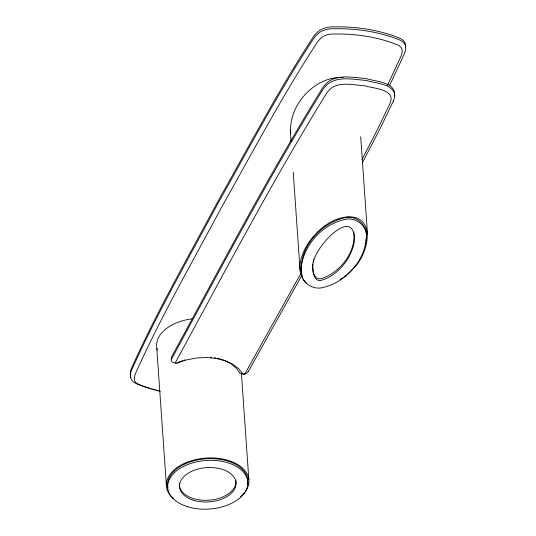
<?xml version="1.0" encoding="UTF-8"?>
<svg xmlns="http://www.w3.org/2000/svg" width="536" height="536" viewBox="0 0 536 536"><rect width="100%" height="100%" fill="white"/><g stroke="black" fill="none" stroke-linecap="round" stroke-linejoin="round"><path stroke-width="0.8" d="M312.95 264C312.019 269.038 313.627 280.04 320.823 278.834C339.516 272.858 355.16 253.488 354.195 233.468M365.833 240.878C369.954 227.244 357.03 213.643 343.402 218.052C320.012 224.108 298.894 247.739 301.466 272.724M313.265 261.91L313.406 261.2M365.472 242.895L365.284 243.719M313.841 259.377L313.942 259.009M393.33 101.096L379.682 129.457L362.477 162.582M387.488 85.378L401.082 55.999A31.517 19.095 -4 0 0 402.141 50.176A12.14 7.357 -4 0 0 397.27 44.783C376.56 36.482 354.001 33.433 331.784 34.07A12.14 7.357 -4 0 0 322.29 37.111A31.517 19.095 -4 0 0 317.305 42.29C282.452 95.462 252.831 151.842 221.629 207.177C192.27 262.305 160.974 316.575 135.467 373.639A31.517 19.095 -4 0 0 134.415 379.461A12.14 7.357 -4 0 0 139.28 384.855L149.423 388.486L160.21 391.394M389.625 85.438L404.519 53.426A35.289 21.386 -4 0 0 405.698 46.913A15.913 9.641 -4 0 0 399.313 39.845C377.92 31.262 354.598 28.113 331.643 28.777A15.913 9.641 -4 0 0 319.195 32.756A35.289 21.386 -4 0 0 313.614 38.552C278.733 91.777 249.079 148.211 217.851 203.593C188.464 258.774 157.142 313.091 131.608 370.209A35.289 21.386 -4 0 0 130.436 376.728A15.913 9.641 -4 0 0 136.814 383.796L142.931 386.101M362.048 159.433L376.962 130.583L389.866 103.723A45.265 27.43 -4 0 0 391.186 98.436C390.275 88.621 372.085 88.34 364.983 85.767C353.934 85.217 340.333 81.291 330.732 88.547A45.265 27.43 -4 0 0 326.511 93.358C272.402 180.947 224.51 272.241 175.352 362.651L175.507 363.274L176.411 363.408L186.575 359.864L197.281 357.894L206.762 357.519L215.921 358.403L224.376 360.487L231.82 363.716L238.487 368.48L243.21 374.316L244.637 374.316L300.535 274.057M171.533 359.127C220.745 268.63 268.69 177.242 322.853 89.559A49.56 30.036 -4 0 1 327.476 84.293C338.256 75.71 353.653 79.556 366.255 80.42C374.698 83.382 393.9 83.522 394.764 95.308A49.56 30.036 -4 0 1 393.323 101.09M301.607 275.826L248.235 371.669M352.052 269.608C368.031 256.63 378.262 214.782 346.645 216.913C331.75 218.608 319.054 228.751 310.284 240.396C301.982 251.726 294.586 269.856 305.225 282.016M351.71 269.976L348.849 272.797M348.48 273.132L347.743 273.802M346.993 274.452L347.368 274.13M346.243 275.095L345.097 276.027M344.333 276.63L344.715 276.328M343.167 277.507L342.383 278.07M341.6 278.626L341.995 278.351M340.809 279.162L341.204 278.894M340.012 279.678L340.407 279.424M178.89 362.075L178.401 362.296A4.59 2.781 -4 0 1 178.113 362.396M179.386 361.867L180.136 361.552M180.893 361.257L181.657 360.963M182.428 360.681L182.95 360.5M183.995 360.145L184.786 359.891M343.08 77.439C314.712 75.985 287.865 105.686 290.787 133.558M158.978 390.677L157.939 390.436M156.901 390.195L155.869 389.94M154.844 389.685L153.819 389.417M151.795 388.875L152.298 389.015M150.79 388.593L149.785 388.298M149.289 388.158L148.291 387.856M147.802 387.702L146.321 387.24M145.832 387.086L144.861 386.764M144.378 386.597L143.414 386.268M232.423 364.842L236.383 368.326L239.304 372.252M306.378 283.055L306.023 282.753M305.788 282.546L305.446 282.231M302.626 276.449L302.384 275.866M171.279 359.04L171.406 357.257C220.611 266.754 268.556 175.366 322.719 87.683A49.56 30.036 -4 0 1 327.349 82.423C338.129 73.834 353.526 77.68 366.128 78.544C374.57 81.506 393.766 81.646 394.637 93.431A49.56 30.036 -4 0 1 394.57 94.068M302.063 274.955L301.694 273.702M353.887 231.86L354.008 232.383M360.695 136.734L367.522 234.366M290.251 129.712L291.068 141.35M293.219 172.11L300.046 269.742M241.401 373.25L248.845 479.666M166.448 486.48L156.68 346.812A41.346 25.051 -4 0 1 191.908 318.84M131.032 377.337A15.913 9.641 -4 0 1 130.905 377.089M130.516 376.058A15.913 9.641 -4 0 1 130.308 374.852A35.289 21.386 -4 0 1 131.481 368.339C157.008 311.222 188.324 256.905 217.71 201.73C248.939 146.341 278.599 89.901 313.486 36.676A35.289 21.386 -4 0 1 319.061 30.88A15.913 9.641 -4 0 1 331.509 26.894C354.47 26.244 377.786 29.38 399.179 37.976A15.913 9.641 -4 0 1 405.564 45.037A35.289 21.386 -4 0 1 405.484 47.691M394.402 95.14A49.56 30.036 -4 0 1 394.228 95.991M239.324 372.245A4.583 2.774 -4 0 0 243.27 374.001A4.992 3.022 -4 0 0 243.592 374.001M248.168 371.656A4.992 3.022 -4 0 1 245.146 373.746M244.53 373.887A4.992 3.022 -4 0 1 244.222 373.934M210.346 357.217A39.838 24.14 -4 0 1 211.506 357.338M214.393 357.753A39.838 24.14 -4 0 1 215.807 358.015M217.194 358.303A39.838 24.14 -4 0 1 218.547 358.618M219.338 358.825A39.838 24.14 -4 0 1 222.654 359.83M222.902 359.917A39.838 24.14 -4 0 1 232.483 364.808M177.543 362.597A4.59 2.781 -4 0 1 176.632 362.798M175.386 362.892A4.59 2.781 -4 0 1 173.604 362.644A4.965 3.008 -4 0 1 171.607 359.14M173.269 498.487A41.346 25.051 -4 0 1 179.6 465.898A41.346 25.051 -4 0 1 233.08 462.186A41.346 25.051 -4 0 1 243.793 493.596M243.351 494.092A41.346 25.051 -4 0 1 240.342 496.946M157.376 350.035A41.346 25.051 -4 0 1 156.941 348.433M167.875 487.961A40.16 24.341 -4 0 1 207.734 458.695A40.16 24.341 -4 0 1 247.391 484.551M235.887 480.738A28.341 17.179 -4 0 1 207.586 500.276A28.341 17.179 -4 0 1 179.413 483.157M301.091 268.764C299.416 281.105 311.778 290.767 323.335 287.437C345.646 282.137 364.426 261.313 366.323 238.306C367.998 225.964 355.636 216.303 344.078 219.633C321.768 224.939 302.987 245.756 301.091 268.764M312.883 268.322C312.669 272.764 314.485 281.179 320.381 280.616C337.358 275.946 350.303 259.973 354.095 243.116C357.278 200.518 308.984 250.895 312.883 268.322M187.64 506.734A40.16 24.341 -4 0 0 247.86 483.043A40.16 24.341 -4 0 0 187.788 464.504A40.16 24.341 -4 0 0 187.64 506.734M193.563 500.269A28.341 17.179 -4 0 0 236.061 483.546A28.341 17.179 -4 0 0 193.664 470.467A28.341 17.179 -4 0 0 193.563 500.269"/></g></svg>
